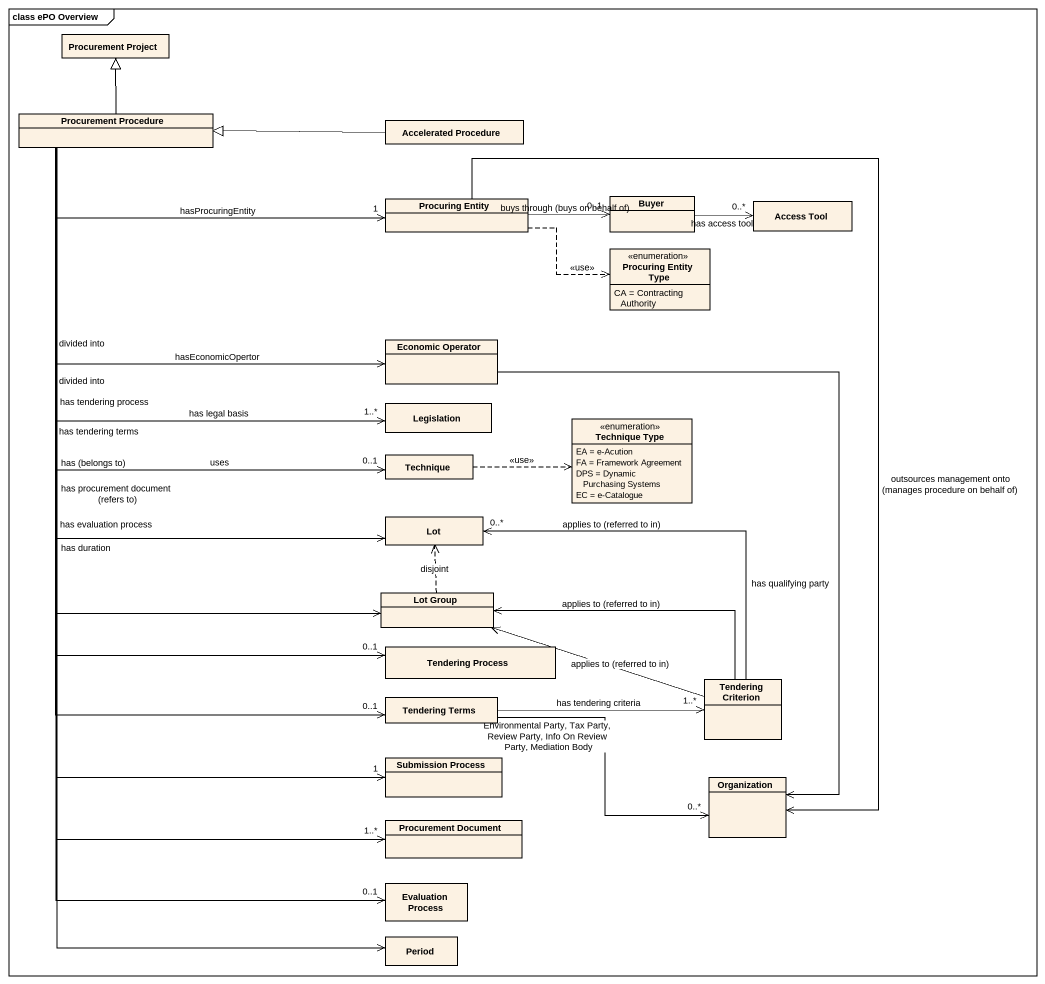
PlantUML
@startuml
mainframe class ePO Overview
hide circle
hide empty members
class "Procurement Project" as Procurement_Project
class "Procurement Procedure" as Procurement_Procedure #FCF2E3
class "Accelerated Procedure" as Accelerated_Procedure
class "Procuring Entity" as Procuring_Entity
class Buyer
class "Access Tool" as Access_Tool
enum "Procuring Entity Type" as Procuring_Entity_Type {
  CA = Contracting Authority
}
class "Economic Operator" as Economic_Operator
class Legislation
enum "Technique Type" as Technique_Type {
  EA = e-Acution
  FA = Framework Agreement
  DPS = Dynamic Purchasing Systems
  EC = e-Catalogue
}
class Technique
class Lot
class "Lot Group" as Lot_Group
class "Tendering Process" as Tendering_Process
class "Tendering Criterion" as Tendering_Criterion
class "Tendering Terms" as Tendering_Terms
class "Submission Process" as Submission_Process
class Organization
class "Procurement Document" as Procurement_Document
class "Evaluation Process" as Evaluation_Process
class Period
Procurement_Procedure -up-|> Procurement_Project
Procurement_Procedure -right-> "1" Procuring_Entity : hasProcuringEntity
Procurement_Procedure --> Economic_Operator : hasEconomicOpertor
Procurement_Procedure --> "1..*" Legislation : has legal basis
Procurement_Procedure --> "0..1" Technique : uses
Procurement_Procedure --> Lot : divided into
Procurement_Procedure --> Lot_Group : divided into
Procurement_Procedure --> "0..1" Tendering_Process : has tendering process
Procurement_Procedure --> "0..1" Tendering_Terms : has tendering terms
Procurement_Procedure --> "1" Submission_Process : has (belongs to)
Procurement_Procedure --> "1..*" Procurement_Document : has procurement document (refers to)
Procurement_Procedure --> "0..1" Evaluation_Process : has evaluation process
Procurement_Procedure --> Period : has duration
Accelerated_Procedure -left-|> Procurement_Procedure
Procuring_Entity -right-> "0..1" Buyer : buys through (buys on behalf of)
Procuring_Entity .right.> Procuring_Entity_Type : <<use>>
Procuring_Entity --> Organization : outsources management onto (manages procedure on behalf of)
Buyer -right-> "0..*" Access_Tool : has access tool
Economic_Operator --> Organization : has qualifying party
Technique .right.> Technique_Type : <<use>>
Lot_Group .up.> Lot : disjoint
Tendering_Criterion -left-> "0..*" Lot : applies to (referred to in)
Tendering_Criterion -left-> Lot_Group : applies to (referred to in)
Tendering_Criterion -left-> Lot_Group : applies to (referred to in)
Tendering_Terms -right-> "1..*" Tendering_Criterion : has tendering criteria
Tendering_Terms -right-> "0..*" Organization : Environmental Party, Tax Party, Review Party, Info On Review Party, Mediation Body
@enduml
